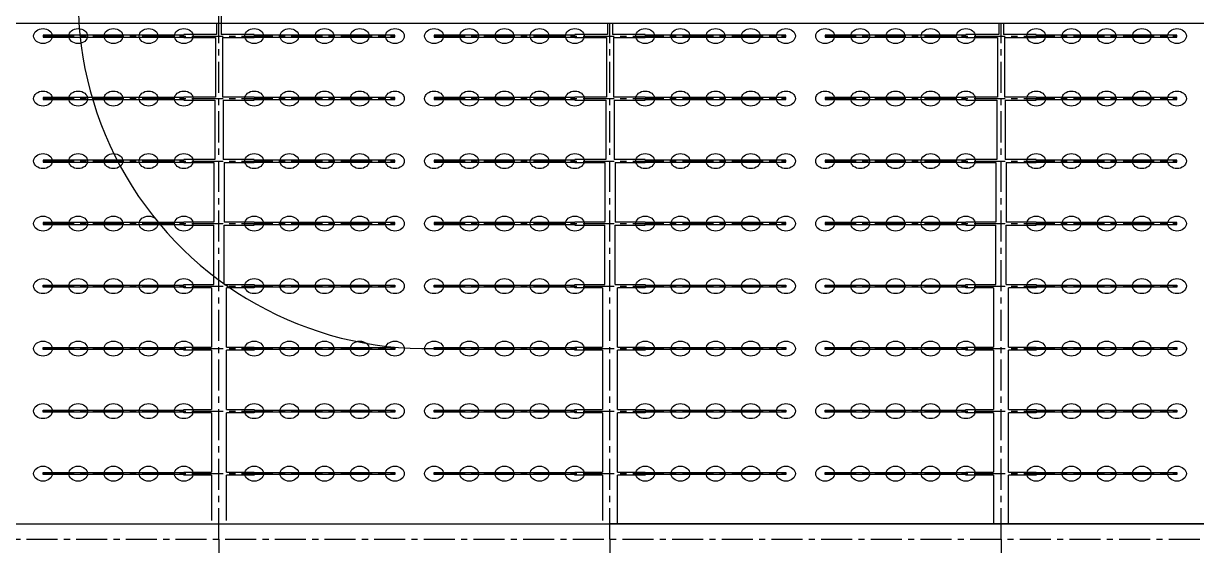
# Model space of a CAD drawing. Header units: millimetres. Extents: x 738100 to 1284508, y 138373 to 260796.
# Drawn here: x 783900 to 795900, y 181024 to 186369 of the extents above; entities that cross this region are included whole.
import ezdxf

# ---------------------------------------------------------------- set-up
doc = ezdxf.new("R2010")
doc.units = ezdxf.units.MM
doc.linetypes.add('CENTER', pattern=[50.8, 31.75, -6.35, 6.35, -6.35])
doc.layers.add('轴线', color=6, linetype='CENTER')

msp = doc.modelspace()

# ---------------------------------------------------------------- linework, layer by layer
at = {"ltscale": 10}
for p, q in [((785924.494, 186511.051), (785924.494, 186255.633)), ((785876.494, 186367.633), (785876.494, 186255.633)), ((789876.494, 186367.633), (789876.494, 186255.633)), ((789924.494, 186367.633), (789924.494, 186255.633)), ((793876.494, 186367.633), (793876.494, 186255.633)), ((793924.494, 186367.633), (793924.494, 186255.633)), ((784100.494, 186249.873), (784100.494, 186229.393)), ((785540.494, 186249.873), (784100.494, 186249.873)), ((785876.494, 186255.633), (785540.494, 186255.633)), ((785540.494, 186255.633), (785540.494, 186249.873)), ((786260.494, 186255.633), (785924.494, 186255.633)), ((786260.494, 186249.873), (786260.494, 186255.633)), ((787700.494, 186249.873), (786260.494, 186249.873)), ((787700.494, 186229.393), (787700.494, 186249.873)), ((788100.494, 186249.873), (788100.494, 186229.393)), ((789540.494, 186249.873), (788100.494, 186249.873)), ((789876.494, 186255.633), (789540.494, 186255.633)), ((789540.494, 186255.633), (789540.494, 186249.873)), ((790260.494, 186255.633), (789924.494, 186255.633)), ((790260.494, 186249.873), (790260.494, 186255.633)), ((791700.494, 186249.873), (790260.494, 186249.873)), ((791700.494, 186229.393), (791700.494, 186249.873)), ((792100.494, 186249.873), (792100.494, 186229.393)), ((793540.494, 186249.873), (792100.494, 186249.873)), ((793876.494, 186255.633), (793540.494, 186255.633)), ((793540.494, 186255.633), (793540.494, 186249.873)), ((794260.494, 186255.633), (793924.494, 186255.633)), ((794260.494, 186249.873), (794260.494, 186255.633)), ((795700.494, 186249.873), (794260.494, 186249.873)), ((795700.494, 186229.393), (795700.494, 186249.873)), ((784100.494, 186229.393), (785540.494, 186229.393)), ((785540.494, 186229.393), (785540.494, 186223.633)), ((785540.494, 186223.633), (785864.494, 186223.633)), ((785864.494, 186223.633), (785864.494, 185615.633)), ((785936.494, 186223.633), (786260.494, 186223.633)), ((785936.494, 186223.633), (785936.494, 185615.633)), ((786260.494, 186223.633), (786260.494, 186229.393)), ((786260.494, 186229.393), (787700.494, 186229.393)), ((788100.494, 186229.393), (789540.494, 186229.393)), ((789540.494, 186229.393), (789540.494, 186223.633)), ((789540.494, 186223.633), (789864.494, 186223.633)), ((789864.494, 186223.633), (789864.494, 185615.633)), ((789936.494, 186223.633), (790260.494, 186223.633)), ((789936.494, 186223.633), (789936.494, 185615.633)), ((790260.494, 186223.633), (790260.494, 186229.393)), ((790260.494, 186229.393), (791700.494, 186229.393)), ((792100.494, 186229.393), (793540.494, 186229.393)), ((793540.494, 186229.393), (793540.494, 186223.633)), ((793540.494, 186223.633), (793864.494, 186223.633)), ((793864.494, 186223.633), (793864.494, 185615.633)), ((793936.494, 186223.633), (794260.494, 186223.633)), ((793936.494, 186223.633), (793936.494, 185615.633)), ((794260.494, 186223.633), (794260.494, 186229.393)), ((794260.494, 186229.393), (795700.494, 186229.393)), ((784100.494, 185609.873), (784100.494, 185589.393)), ((785540.494, 185609.873), (784100.494, 185609.873)), ((784100.494, 185589.393), (785540.494, 185589.393)), ((785864.494, 185615.633), (785540.494, 185615.633)), ((785540.494, 185615.633), (785540.494, 185609.873)), ((785540.494, 185589.393), (785540.494, 185583.633)), ((785540.494, 185583.633), (785856.494, 185583.633)), ((785856.494, 185583.633), (785856.494, 184975.633)), ((786260.494, 185615.633), (785936.494, 185615.633)), ((785944.494, 185583.633), (786260.494, 185583.633)), ((785944.494, 185583.633), (785944.494, 184975.633)), ((786260.494, 185609.873), (786260.494, 185615.633)), ((787700.494, 185609.873), (786260.494, 185609.873)), ((786260.494, 185583.633), (786260.494, 185589.393)), ((786260.494, 185589.393), (787700.494, 185589.393)), ((787700.494, 185589.393), (787700.494, 185609.873)), ((788100.494, 185609.873), (788100.494, 185589.393)), ((789540.494, 185609.873), (788100.494, 185609.873)), ((788100.494, 185589.393), (789540.494, 185589.393)), ((789864.494, 185615.633), (789540.494, 185615.633)), ((789540.494, 185615.633), (789540.494, 185609.873)), ((789540.494, 185589.393), (789540.494, 185583.633)), ((789540.494, 185583.633), (789856.494, 185583.633)), ((789856.494, 185583.633), (789856.494, 184975.633)), ((790260.494, 185615.633), (789936.494, 185615.633)), ((789944.494, 185583.633), (790260.494, 185583.633)), ((789944.494, 185583.633), (789944.494, 184975.633)), ((790260.494, 185609.873), (790260.494, 185615.633)), ((791700.494, 185609.873), (790260.494, 185609.873)), ((790260.494, 185583.633), (790260.494, 185589.393)), ((790260.494, 185589.393), (791700.494, 185589.393)), ((791700.494, 185589.393), (791700.494, 185609.873)), ((792100.494, 185609.873), (792100.494, 185589.393)), ((793540.494, 185609.873), (792100.494, 185609.873)), ((792100.494, 185589.393), (793540.494, 185589.393)), ((793864.494, 185615.633), (793540.494, 185615.633)), ((793540.494, 185615.633), (793540.494, 185609.873)), ((793540.494, 185589.393), (793540.494, 185583.633)), ((793540.494, 185583.633), (793856.494, 185583.633)), ((793856.494, 185583.633), (793856.494, 184975.633)), ((794260.494, 185615.633), (793936.494, 185615.633)), ((793944.494, 185583.633), (794260.494, 185583.633)), ((793944.494, 185583.633), (793944.494, 184975.633)), ((794260.494, 185609.873), (794260.494, 185615.633)), ((795700.494, 185609.873), (794260.494, 185609.873)), ((794260.494, 185583.633), (794260.494, 185589.393)), ((794260.494, 185589.393), (795700.494, 185589.393)), ((795700.494, 185589.393), (795700.494, 185609.873)), ((784100.494, 184969.873), (784100.494, 184949.393)), ((785540.494, 184969.873), (784100.494, 184969.873)), ((784100.494, 184949.393), (785540.494, 184949.393)), ((785856.494, 184975.633), (785540.494, 184975.633)), ((785540.494, 184975.633), (785540.494, 184969.873)), ((785540.494, 184949.393), (785540.494, 184943.633)), ((785540.494, 184943.633), (785848.494, 184943.633)), ((785848.494, 184943.633), (785848.494, 184335.633)), ((786260.494, 184975.633), (785944.494, 184975.633)), ((785952.494, 184943.633), (786260.494, 184943.633)), ((785952.494, 184943.633), (785952.494, 184335.633)), ((786260.494, 184969.873), (786260.494, 184975.633)), ((787700.494, 184969.873), (786260.494, 184969.873)), ((786260.494, 184943.633), (786260.494, 184949.393)), ((786260.494, 184949.393), (787700.494, 184949.393)), ((787700.494, 184949.393), (787700.494, 184969.873)), ((788100.494, 184969.873), (788100.494, 184949.393)), ((789540.494, 184969.873), (788100.494, 184969.873)), ((788100.494, 184949.393), (789540.494, 184949.393)), ((789856.494, 184975.633), (789540.494, 184975.633)), ((789540.494, 184975.633), (789540.494, 184969.873)), ((789540.494, 184949.393), (789540.494, 184943.633)), ((789540.494, 184943.633), (789848.494, 184943.633)), ((789848.494, 184943.633), (789848.494, 184335.633)), ((790260.494, 184975.633), (789944.494, 184975.633)), ((789952.494, 184943.633), (790260.494, 184943.633)), ((789952.494, 184943.633), (789952.494, 184335.633)), ((790260.494, 184969.873), (790260.494, 184975.633)), ((791700.494, 184969.873), (790260.494, 184969.873)), ((790260.494, 184943.633), (790260.494, 184949.393)), ((790260.494, 184949.393), (791700.494, 184949.393)), ((791700.494, 184949.393), (791700.494, 184969.873)), ((792100.494, 184969.873), (792100.494, 184949.393)), ((793540.494, 184969.873), (792100.494, 184969.873)), ((792100.494, 184949.393), (793540.494, 184949.393)), ((793856.494, 184975.633), (793540.494, 184975.633)), ((793540.494, 184975.633), (793540.494, 184969.873)), ((793540.494, 184949.393), (793540.494, 184943.633)), ((793540.494, 184943.633), (793848.494, 184943.633)), ((793848.494, 184943.633), (793848.494, 184335.633)), ((794260.494, 184975.633), (793944.494, 184975.633)), ((793952.494, 184943.633), (794260.494, 184943.633)), ((793952.494, 184943.633), (793952.494, 184335.633)), ((794260.494, 184969.873), (794260.494, 184975.633)), ((795700.494, 184969.873), (794260.494, 184969.873)), ((794260.494, 184943.633), (794260.494, 184949.393)), ((794260.494, 184949.393), (795700.494, 184949.393)), ((795700.494, 184949.393), (795700.494, 184969.873)), ((784100.494, 184329.873), (784100.494, 184309.393)), ((785540.494, 184329.873), (784100.494, 184329.873)), ((785848.494, 184335.633), (785540.494, 184335.633)), ((785540.494, 184335.633), (785540.494, 184329.873)), ((786260.494, 184335.633), (785952.494, 184335.633)), ((786260.494, 184329.873), (786260.494, 184335.633)), ((787700.494, 184329.873), (786260.494, 184329.873)), ((787700.494, 184309.393), (787700.494, 184329.873)), ((788100.494, 184329.873), (788100.494, 184309.393)), ((789540.494, 184329.873), (788100.494, 184329.873)), ((789848.494, 184335.633), (789540.494, 184335.633)), ((789540.494, 184335.633), (789540.494, 184329.873)), ((790260.494, 184335.633), (789952.494, 184335.633)), ((790260.494, 184329.873), (790260.494, 184335.633)), ((791700.494, 184329.873), (790260.494, 184329.873)), ((791700.494, 184309.393), (791700.494, 184329.873)), ((792100.494, 184329.873), (792100.494, 184309.393)), ((793540.494, 184329.873), (792100.494, 184329.873)), ((793848.494, 184335.633), (793540.494, 184335.633)), ((793540.494, 184335.633), (793540.494, 184329.873)), ((794260.494, 184335.633), (793952.494, 184335.633)), ((794260.494, 184329.873), (794260.494, 184335.633)), ((795700.494, 184329.873), (794260.494, 184329.873)), ((795700.494, 184309.393), (795700.494, 184329.873)), ((784100.494, 184309.393), (785540.494, 184309.393)), ((785540.494, 184309.393), (785540.494, 184303.633)), ((785540.494, 184303.633), (785848.494, 184303.633)), ((785848.494, 183695.633), (785848.494, 184303.633)), ((785952.494, 184303.633), (786260.494, 184303.633)), ((785952.494, 183695.633), (785952.494, 184303.633)), ((786260.494, 184303.633), (786260.494, 184309.393)), ((786260.494, 184309.393), (787700.494, 184309.393)), ((788100.494, 184309.393), (789540.494, 184309.393)), ((789540.494, 184309.393), (789540.494, 184303.633)), ((789540.494, 184303.633), (789848.494, 184303.633)), ((789848.494, 183695.633), (789848.494, 184303.633)), ((789952.494, 184303.633), (790260.494, 184303.633)), ((789952.494, 183695.633), (789952.494, 184303.633)), ((790260.494, 184303.633), (790260.494, 184309.393)), ((790260.494, 184309.393), (791700.494, 184309.393)), ((792100.494, 184309.393), (793540.494, 184309.393)), ((793540.494, 184309.393), (793540.494, 184303.633)), ((793540.494, 184303.633), (793848.494, 184303.633)), ((793848.494, 183695.633), (793848.494, 184303.633)), ((793952.494, 184303.633), (794260.494, 184303.633)), ((793952.494, 183695.633), (793952.494, 184303.633)), ((794260.494, 184303.633), (794260.494, 184309.393)), ((794260.494, 184309.393), (795700.494, 184309.393)), ((784100.494, 183669.393), (784100.494, 183689.873)), ((784100.494, 183689.873), (785540.494, 183689.873)), ((785540.494, 183669.393), (784100.494, 183669.393)), ((785540.494, 183689.873), (785540.494, 183695.633)), ((785540.494, 183695.633), (785848.494, 183695.633)), ((785540.494, 183663.633), (785540.494, 183669.393)), ((785824.494, 183663.633), (785540.494, 183663.633)), ((785824.494, 183663.633), (785824.494, 183055.633)), ((785952.494, 183695.633), (786260.494, 183695.633)), ((786260.494, 183663.633), (785976.494, 183663.633)), ((785976.494, 183055.633), (785976.494, 183663.633)), ((786260.494, 183695.633), (786260.494, 183689.873)), ((786260.494, 183689.873), (787700.494, 183689.873)), ((787700.494, 183669.393), (786260.494, 183669.393)), ((786260.494, 183669.393), (786260.494, 183663.633)), ((787700.494, 183689.873), (787700.494, 183669.393)), ((788100.494, 183669.393), (788100.494, 183689.873)), ((788100.494, 183689.873), (789540.494, 183689.873)), ((789540.494, 183669.393), (788100.494, 183669.393)), ((789540.494, 183689.873), (789540.494, 183695.633)), ((789540.494, 183695.633), (789848.494, 183695.633)), ((789540.494, 183663.633), (789540.494, 183669.393)), ((789824.494, 183663.633), (789540.494, 183663.633)), ((789824.494, 183663.633), (789824.494, 183055.633)), ((789952.494, 183695.633), (790260.494, 183695.633)), ((790260.494, 183663.633), (789976.494, 183663.633)), ((789976.494, 183055.633), (789976.494, 183663.633)), ((790260.494, 183695.633), (790260.494, 183689.873)), ((790260.494, 183689.873), (791700.494, 183689.873)), ((791700.494, 183669.393), (790260.494, 183669.393)), ((790260.494, 183669.393), (790260.494, 183663.633)), ((791700.494, 183689.873), (791700.494, 183669.393)), ((792100.494, 183669.393), (792100.494, 183689.873)), ((792100.494, 183689.873), (793540.494, 183689.873)), ((793540.494, 183669.393), (792100.494, 183669.393)), ((793540.494, 183689.873), (793540.494, 183695.633)), ((793540.494, 183695.633), (793848.494, 183695.633)), ((793540.494, 183663.633), (793540.494, 183669.393)), ((793824.494, 183663.633), (793540.494, 183663.633)), ((793824.494, 183663.633), (793824.494, 183055.633)), ((793952.494, 183695.633), (794260.494, 183695.633)), ((794260.494, 183663.633), (793976.494, 183663.633)), ((793976.494, 183055.633), (793976.494, 183663.633)), ((794260.494, 183695.633), (794260.494, 183689.873)), ((794260.494, 183689.873), (795700.494, 183689.873)), ((795700.494, 183669.393), (794260.494, 183669.393)), ((794260.494, 183669.393), (794260.494, 183663.633)), ((795700.494, 183689.873), (795700.494, 183669.393)), ((784100.494, 183029.393), (784100.494, 183049.873)), ((784100.494, 183049.873), (785540.494, 183049.873)), ((785540.494, 183029.393), (784100.494, 183029.393)), ((785540.494, 183049.873), (785540.494, 183055.633)), ((785540.494, 183055.633), (785824.494, 183055.633)), ((785540.494, 183023.633), (785540.494, 183029.393)), ((785824.494, 183023.633), (785540.494, 183023.633)), ((785824.494, 183023.633), (785824.494, 182415.633)), ((785976.494, 183055.633), (786260.494, 183055.633)), ((786260.494, 183023.633), (785976.494, 183023.633)), ((785976.494, 182415.633), (785976.494, 183023.633)), ((786260.494, 183055.633), (786260.494, 183049.873)), ((786260.494, 183049.873), (787700.494, 183049.873)), ((787700.494, 183029.393), (786260.494, 183029.393)), ((786260.494, 183029.393), (786260.494, 183023.633)), ((787700.494, 183049.873), (787700.494, 183029.393)), ((788100.494, 183029.393), (788100.494, 183049.873)), ((788100.494, 183049.873), (789540.494, 183049.873)), ((789540.494, 183029.393), (788100.494, 183029.393)), ((789540.494, 183049.873), (789540.494, 183055.633)), ((789540.494, 183055.633), (789824.494, 183055.633)), ((789540.494, 183023.633), (789540.494, 183029.393)), ((789824.494, 183023.633), (789540.494, 183023.633)), ((789824.494, 183023.633), (789824.494, 182415.633)), ((789976.494, 183055.633), (790260.494, 183055.633)), ((790260.494, 183023.633), (789976.494, 183023.633)), ((789976.494, 182415.633), (789976.494, 183023.633)), ((790260.494, 183055.633), (790260.494, 183049.873)), ((790260.494, 183049.873), (791700.494, 183049.873)), ((791700.494, 183029.393), (790260.494, 183029.393)), ((790260.494, 183029.393), (790260.494, 183023.633)), ((791700.494, 183049.873), (791700.494, 183029.393)), ((792100.494, 183029.393), (792100.494, 183049.873)), ((792100.494, 183049.873), (793540.494, 183049.873)), ((793540.494, 183029.393), (792100.494, 183029.393)), ((793540.494, 183049.873), (793540.494, 183055.633)), ((793540.494, 183055.633), (793824.494, 183055.633)), ((793540.494, 183023.633), (793540.494, 183029.393)), ((793824.494, 183023.633), (793540.494, 183023.633)), ((793824.494, 183023.633), (793824.494, 182415.633)), ((793976.494, 183055.633), (794260.494, 183055.633)), ((794260.494, 183023.633), (793976.494, 183023.633)), ((793976.494, 182415.633), (793976.494, 183023.633)), ((794260.494, 183055.633), (794260.494, 183049.873)), ((794260.494, 183049.873), (795700.494, 183049.873)), ((795700.494, 183029.393), (794260.494, 183029.393)), ((794260.494, 183029.393), (794260.494, 183023.633)), ((795700.494, 183049.873), (795700.494, 183029.393)), ((784100.494, 182389.393), (784100.494, 182409.873)), ((784100.494, 182409.873), (785540.494, 182409.873)), ((785540.494, 182409.873), (785540.494, 182415.633)), ((785540.494, 182415.633), (785824.494, 182415.633)), ((785976.494, 182415.633), (786260.494, 182415.633)), ((786260.494, 182415.633), (786260.494, 182409.873)), ((786260.494, 182409.873), (787700.494, 182409.873)), ((787700.494, 182409.873), (787700.494, 182389.393)), ((788100.494, 182389.393), (788100.494, 182409.873)), ((788100.494, 182409.873), (789540.494, 182409.873)), ((789540.494, 182409.873), (789540.494, 182415.633)), ((789540.494, 182415.633), (789824.494, 182415.633)), ((789976.494, 182415.633), (790260.494, 182415.633)), ((790260.494, 182415.633), (790260.494, 182409.873)), ((790260.494, 182409.873), (791700.494, 182409.873)), ((791700.494, 182409.873), (791700.494, 182389.393)), ((792100.494, 182389.393), (792100.494, 182409.873)), ((792100.494, 182409.873), (793540.494, 182409.873)), ((793540.494, 182409.873), (793540.494, 182415.633)), ((793540.494, 182415.633), (793824.494, 182415.633)), ((793976.494, 182415.633), (794260.494, 182415.633)), ((794260.494, 182415.633), (794260.494, 182409.873)), ((794260.494, 182409.873), (795700.494, 182409.873)), ((795700.494, 182409.873), (795700.494, 182389.393)), ((785540.494, 182389.393), (784100.494, 182389.393)), ((785540.494, 182383.633), (785540.494, 182389.393)), ((785824.494, 182383.633), (785540.494, 182383.633)), ((785824.494, 182383.633), (785824.494, 181775.633)), ((786260.494, 182383.633), (785976.494, 182383.633)), ((785976.494, 181775.633), (785976.494, 182383.633)), ((787700.494, 182389.393), (786260.494, 182389.393)), ((786260.494, 182389.393), (786260.494, 182383.633)), ((789540.494, 182389.393), (788100.494, 182389.393)), ((789540.494, 182383.633), (789540.494, 182389.393)), ((789824.494, 182383.633), (789540.494, 182383.633)), ((789824.494, 182383.633), (789824.494, 181775.633)), ((790260.494, 182383.633), (789976.494, 182383.633)), ((789976.494, 181775.633), (789976.494, 182383.633)), ((791700.494, 182389.393), (790260.494, 182389.393)), ((790260.494, 182389.393), (790260.494, 182383.633)), ((793540.494, 182389.393), (792100.494, 182389.393)), ((793540.494, 182383.633), (793540.494, 182389.393)), ((793824.494, 182383.633), (793540.494, 182383.633)), ((793824.494, 182383.633), (793824.494, 181775.633)), ((794260.494, 182383.633), (793976.494, 182383.633)), ((793976.494, 181775.633), (793976.494, 182383.633)), ((795700.494, 182389.393), (794260.494, 182389.393)), ((794260.494, 182389.393), (794260.494, 182383.633)), ((784100.494, 181749.393), (784100.494, 181769.873)), ((784100.494, 181769.873), (785540.494, 181769.873)), ((785540.494, 181749.393), (784100.494, 181749.393)), ((785540.494, 181769.873), (785540.494, 181775.633)), ((785540.494, 181775.633), (785824.494, 181775.633)), ((785540.494, 181743.633), (785540.494, 181749.393)), ((785824.494, 181743.633), (785540.494, 181743.633)), ((785824.494, 181743.633), (785824.494, 181279.633)), ((785976.494, 181775.633), (786260.494, 181775.633)), ((786260.494, 181743.633), (785976.494, 181743.633)), ((785976.494, 181279.633), (785976.494, 181743.633)), ((786260.494, 181775.633), (786260.494, 181769.873)), ((786260.494, 181769.873), (787700.494, 181769.873)), ((787700.494, 181749.393), (786260.494, 181749.393)), ((786260.494, 181749.393), (786260.494, 181743.633)), ((787700.494, 181769.873), (787700.494, 181749.393)), ((788100.494, 181749.393), (788100.494, 181769.873)), ((788100.494, 181769.873), (789540.494, 181769.873)), ((789540.494, 181749.393), (788100.494, 181749.393)), ((789540.494, 181769.873), (789540.494, 181775.633)), ((789540.494, 181775.633), (789824.494, 181775.633)), ((789540.494, 181743.633), (789540.494, 181749.393)), ((789824.494, 181743.633), (789540.494, 181743.633)), ((789824.494, 181743.633), (789824.494, 181279.633)), ((789976.494, 181775.633), (790260.494, 181775.633)), ((790260.494, 181743.633), (789976.494, 181743.633)), ((789976.494, 181247.633), (789976.494, 181743.633)), ((790260.494, 181775.633), (790260.494, 181769.873)), ((790260.494, 181769.873), (791700.494, 181769.873)), ((791700.494, 181749.393), (790260.494, 181749.393)), ((790260.494, 181749.393), (790260.494, 181743.633)), ((791700.494, 181769.873), (791700.494, 181749.393)), ((792100.494, 181749.393), (792100.494, 181769.873)), ((792100.494, 181769.873), (793540.494, 181769.873)), ((793540.494, 181749.393), (792100.494, 181749.393)), ((793540.494, 181769.873), (793540.494, 181775.633)), ((793540.494, 181775.633), (793824.494, 181775.633)), ((793540.494, 181743.633), (793540.494, 181749.393)), ((793824.494, 181743.633), (793540.494, 181743.633)), ((793824.494, 181743.633), (793824.494, 181247.633)), ((793976.494, 181775.633), (794260.494, 181775.633)), ((794260.494, 181743.633), (793976.494, 181743.633)), ((793976.494, 181247.633), (793976.494, 181743.633)), ((794260.494, 181775.633), (794260.494, 181769.873)), ((794260.494, 181769.873), (795700.494, 181769.873)), ((795700.494, 181749.393), (794260.494, 181749.393)), ((794260.494, 181749.393), (794260.494, 181743.633)), ((795700.494, 181769.873), (795700.494, 181749.393)), ((801824.494, 181247.633), (789900.494, 181247.633))]:
    msp.add_line(p, q, dxfattribs=at)
at = {"lineweight": -3, "ltscale": 100}
for p, q in [((843900.494, 186367.633), (779900.494, 186367.633)), ((779900.494, 181247.633), (843900.494, 181247.633))]:
    msp.add_line(p, q, dxfattribs=at)
at = {"color": 7, "lineweight": -3}
msp.add_arc((788026.016, 186605.063), 3565.52, 88.8787302, 271.1212698, dxfattribs=at)
at = {"ltscale": 10}
for centre in [(784100.494, 186239.633), (784460.494, 186239.633), (784820.494, 186239.633), (785180.494, 186239.633), (785540.494, 186239.633), (786260.494, 186239.633), (786620.494, 186239.633), (786980.494, 186239.633), (787340.494, 186239.633), (787700.494, 186239.633), (788100.494, 186239.633), (788460.494, 186239.633), (788820.494, 186239.633), (789180.494, 186239.633), (789540.494, 186239.633), (790260.494, 186239.633), (790620.494, 186239.633), (790980.494, 186239.633), (791340.494, 186239.633), (791700.494, 186239.633), (792100.494, 186239.633), (792460.494, 186239.633), (792820.494, 186239.633), (793180.494, 186239.633), (793540.494, 186239.633), (794260.494, 186239.633), (794620.494, 186239.633), (794980.494, 186239.633), (795340.494, 186239.633), (795700.494, 186239.633), (784100.494, 185599.633), (784460.494, 185599.633), (784820.494, 185599.633), (785180.494, 185599.633), (785540.494, 185599.633), (786260.494, 185599.633), (786620.494, 185599.633), (786980.494, 185599.633), (787340.494, 185599.633), (787700.494, 185599.633), (788100.494, 185599.633), (788460.494, 185599.633), (788820.494, 185599.633), (789180.494, 185599.633), (789540.494, 185599.633), (790260.494, 185599.633), (790620.494, 185599.633), (790980.494, 185599.633), (791340.494, 185599.633), (791700.494, 185599.633), (792100.494, 185599.633), (792460.494, 185599.633), (792820.494, 185599.633), (793180.494, 185599.633), (793540.494, 185599.633), (794260.494, 185599.633), (794620.494, 185599.633), (794980.494, 185599.633), (795340.494, 185599.633), (795700.494, 185599.633), (784100.494, 184959.633), (784460.494, 184959.633), (784820.494, 184959.633), (785180.494, 184959.633), (785540.494, 184959.633), (786260.494, 184959.633), (786620.494, 184959.633), (786980.494, 184959.633), (787340.494, 184959.633), (787700.494, 184959.633), (788100.494, 184959.633), (788460.494, 184959.633), (788820.494, 184959.633), (789180.494, 184959.633), (789540.494, 184959.633), (790260.494, 184959.633), (790620.494, 184959.633), (790980.494, 184959.633), (791340.494, 184959.633), (791700.494, 184959.633), (792100.494, 184959.633), (792460.494, 184959.633), (792820.494, 184959.633), (793180.494, 184959.633), (793540.494, 184959.633), (794260.494, 184959.633), (794620.494, 184959.633), (794980.494, 184959.633), (795340.494, 184959.633), (795700.494, 184959.633), (784100.494, 184319.633), (784460.494, 184319.633), (784820.494, 184319.633), (785180.494, 184319.633), (785540.494, 184319.633), (786260.494, 184319.633), (786620.494, 184319.633), (786980.494, 184319.633), (787340.494, 184319.633), (787700.494, 184319.633), (788100.494, 184319.633), (788460.494, 184319.633), (788820.494, 184319.633), (789180.494, 184319.633), (789540.494, 184319.633), (790260.494, 184319.633), (790620.494, 184319.633), (790980.494, 184319.633), (791340.494, 184319.633), (791700.494, 184319.633), (792100.494, 184319.633), (792460.494, 184319.633), (792820.494, 184319.633), (793180.494, 184319.633), (793540.494, 184319.633), (794260.494, 184319.633), (794620.494, 184319.633), (794980.494, 184319.633), (795340.494, 184319.633), (795700.494, 184319.633), (784100.494, 183679.633), (784460.494, 183679.633), (784820.494, 183679.633), (785180.494, 183679.633), (785540.494, 183679.633), (786260.494, 183679.633), (786620.494, 183679.633), (786980.494, 183679.633), (787340.494, 183679.633), (787700.494, 183679.633), (788100.494, 183679.633), (788460.494, 183679.633), (788820.494, 183679.633), (789180.494, 183679.633), (789540.494, 183679.633), (790260.494, 183679.633), (790620.494, 183679.633), (790980.494, 183679.633), (791340.494, 183679.633), (791700.494, 183679.633), (792100.494, 183679.633), (792460.494, 183679.633), (792820.494, 183679.633), (793180.494, 183679.633), (793540.494, 183679.633), (794260.494, 183679.633), (794620.494, 183679.633), (794980.494, 183679.633), (795340.494, 183679.633), (795700.494, 183679.633), (784100.494, 183039.633), (784460.494, 183039.633), (784820.494, 183039.633), (785180.494, 183039.633), (785540.494, 183039.633), (786260.494, 183039.633), (786620.494, 183039.633), (786980.494, 183039.633), (787340.494, 183039.633), (787700.494, 183039.633), (788100.494, 183039.633), (788460.494, 183039.633), (788820.494, 183039.633), (789180.494, 183039.633), (789540.494, 183039.633), (790260.494, 183039.633), (790620.494, 183039.633), (790980.494, 183039.633), (791340.494, 183039.633), (791700.494, 183039.633), (792100.494, 183039.633), (792460.494, 183039.633), (792820.494, 183039.633), (793180.494, 183039.633), (793540.494, 183039.633), (794260.494, 183039.633), (794620.494, 183039.633), (794980.494, 183039.633), (795340.494, 183039.633), (795700.494, 183039.633), (784100.494, 182399.633), (784460.494, 182399.633), (784820.494, 182399.633), (785180.494, 182399.633), (785540.494, 182399.633), (786260.494, 182399.633), (786620.494, 182399.633), (786980.494, 182399.633), (787340.494, 182399.633), (787700.494, 182399.633), (788100.494, 182399.633), (788460.494, 182399.633), (788820.494, 182399.633), (789180.494, 182399.633), (789540.494, 182399.633), (790260.494, 182399.633), (790620.494, 182399.633), (790980.494, 182399.633), (791340.494, 182399.633), (791700.494, 182399.633), (792100.494, 182399.633), (792460.494, 182399.633), (792820.494, 182399.633), (793180.494, 182399.633), (793540.494, 182399.633), (794260.494, 182399.633), (794620.494, 182399.633), (794980.494, 182399.633), (795340.494, 182399.633), (795700.494, 182399.633), (784100.494, 181759.633), (784460.494, 181759.633), (784820.494, 181759.633), (785180.494, 181759.633), (785540.494, 181759.633), (786260.494, 181759.633), (786620.494, 181759.633), (786980.494, 181759.633), (787340.494, 181759.633), (787700.494, 181759.633), (788100.494, 181759.633), (788460.494, 181759.633), (788820.494, 181759.633), (789180.494, 181759.633), (789540.494, 181759.633), (790260.494, 181759.633), (790620.494, 181759.633), (790980.494, 181759.633), (791340.494, 181759.633), (791700.494, 181759.633), (792100.494, 181759.633), (792460.494, 181759.633), (792820.494, 181759.633), (793180.494, 181759.633), (793540.494, 181759.633), (794260.494, 181759.633), (794620.494, 181759.633), (794980.494, 181759.633), (795340.494, 181759.633), (795700.494, 181759.633)]:
    msp.add_ellipse(centre, major_axis=(-96, 0), ratio=0.8, start_param=3.141592654, end_param=9.424777961, dxfattribs=at)
at = {"layer": '轴线', "ltscale": 10}
for p, q in [((785900.494, 181087.633), (785900.494, 186558.394)), ((789900.494, 181087.633), (789900.494, 186367.633)), ((793900.494, 181087.633), (793900.494, 186367.633)), ((784100.494, 186239.633), (787700.494, 186239.633)), ((784100.494, 186239.633), (787700.494, 186239.633)), ((788100.494, 186239.633), (791700.494, 186239.633)), ((788100.494, 186239.633), (791700.494, 186239.633)), ((792100.494, 186239.633), (795700.494, 186239.633)), ((792100.494, 186239.633), (795700.494, 186239.633)), ((784100.494, 185599.633), (787700.494, 185599.633)), ((784100.494, 185599.633), (787700.494, 185599.633)), ((788100.494, 185599.633), (791700.494, 185599.633)), ((788100.494, 185599.633), (791700.494, 185599.633)), ((792100.494, 185599.633), (795700.494, 185599.633)), ((792100.494, 185599.633), (795700.494, 185599.633)), ((784100.494, 184959.633), (787700.494, 184959.633)), ((784100.494, 184959.633), (787700.494, 184959.633)), ((788100.494, 184959.633), (791700.494, 184959.633)), ((788100.494, 184959.633), (791700.494, 184959.633)), ((792100.494, 184959.633), (795700.494, 184959.633)), ((792100.494, 184959.633), (795700.494, 184959.633)), ((784100.494, 184319.633), (787700.494, 184319.633)), ((784100.494, 184319.633), (787700.494, 184319.633)), ((788100.494, 184319.633), (791700.494, 184319.633)), ((788100.494, 184319.633), (791700.494, 184319.633)), ((792100.494, 184319.633), (795700.494, 184319.633)), ((792100.494, 184319.633), (795700.494, 184319.633)), ((784100.494, 183679.633), (787700.494, 183679.633)), ((784100.494, 183679.633), (787700.494, 183679.633)), ((788100.494, 183679.633), (791700.494, 183679.633)), ((788100.494, 183679.633), (791700.494, 183679.633)), ((792100.494, 183679.633), (795700.494, 183679.633)), ((792100.494, 183679.633), (795700.494, 183679.633)), ((784100.494, 183039.633), (787700.494, 183039.633)), ((784100.494, 183039.633), (787700.494, 183039.633)), ((788100.494, 183039.633), (791700.494, 183039.633)), ((788100.494, 183039.633), (791700.494, 183039.633)), ((792100.494, 183039.633), (795700.494, 183039.633)), ((792100.494, 183039.633), (795700.494, 183039.633)), ((784100.494, 182399.633), (787700.494, 182399.633)), ((784100.494, 182399.633), (787700.494, 182399.633)), ((788100.494, 182399.633), (791700.494, 182399.633)), ((788100.494, 182399.633), (791700.494, 182399.633)), ((792100.494, 182399.633), (795700.494, 182399.633)), ((792100.494, 182399.633), (795700.494, 182399.633)), ((784100.494, 181759.633), (787700.494, 181759.633)), ((788100.494, 181759.633), (791700.494, 181759.633)), ((792100.494, 181759.633), (795700.494, 181759.633)), ((785900.494, 181087.633), (785900.494, 181247.633)), ((789900.494, 181087.633), (789900.494, 181247.633)), ((793900.494, 181087.633), (793900.494, 181247.633)), ((781900.494, 181087.633), (841900.494, 181087.633)), ((785900.494, 181087.633), (785900.494, 175616.872)), ((789900.494, 181087.633), (789900.494, 175807.633)), ((793900.494, 181087.633), (793900.494, 175807.633))]:
    msp.add_line(p, q, dxfattribs=at)

doc.saveas('drawing.dxf')
